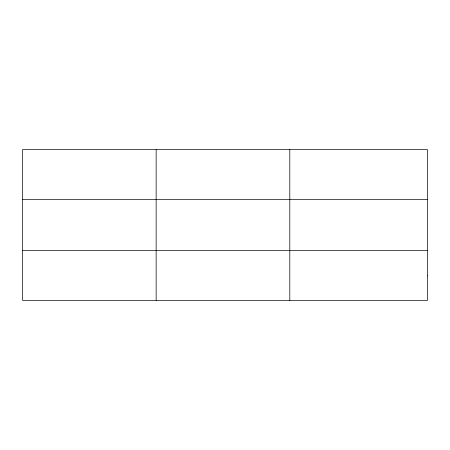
<?xml version="1.0" encoding="UTF-8"?>
<svg xmlns="http://www.w3.org/2000/svg" width="450" height="450" viewBox="0 0 450 450"><rect width="100%" height="100%" fill="white"/><g stroke="black" fill="none" stroke-linecap="round" stroke-linejoin="round"><path stroke-width="0.67" d="M156.15 149.659L156.15 300.341M289.8 149.659L289.8 300.341M22.5 199.384L427.5 199.384M22.5 250.616L427.5 250.616M427.5 275.479L427.5 300.341L22.5 300.341L22.5 149.659L427.5 149.659L427.5 275.479"/></g></svg>
